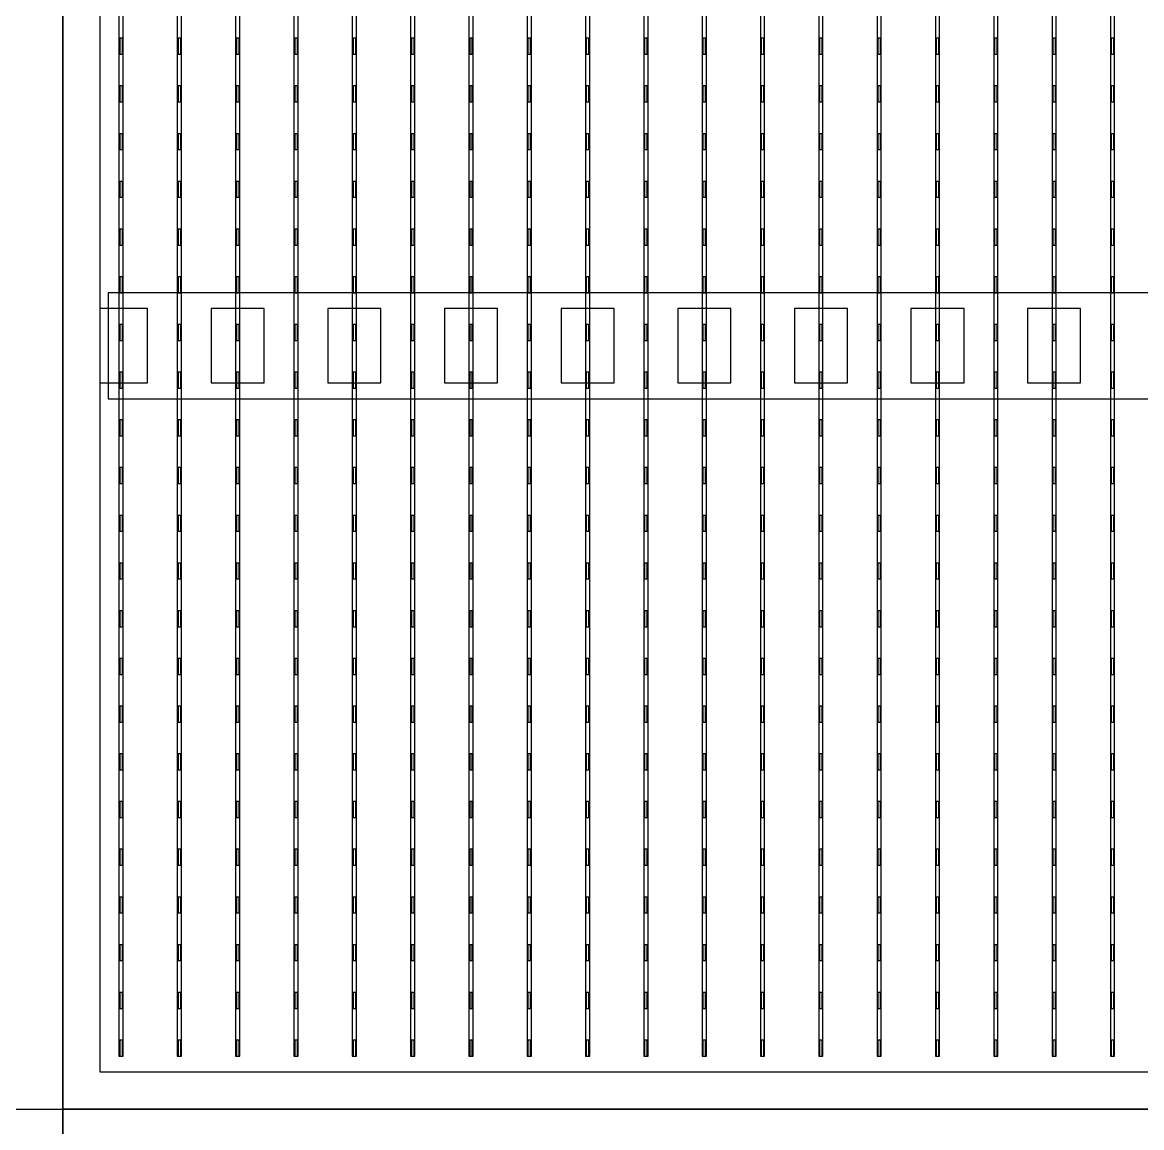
# Model space of a CAD drawing. Header units: millimetres. Extents: x -18 to 142, y -7 to 153.
# Drawn here: x -0.91 to 9.64, y 20.22 to 30.65 of the extents above; entities that cross this region are included whole.
import ezdxf

# ---------------------------------------------------------------- set-up
doc = ezdxf.new("R2010")
doc.units = ezdxf.units.MM
for name, color, linetype in [('BUSBARS', 3, 'Continuous'), ('CELLS', 5, 'Continuous'), ('CONTACT_PADS', 2, 'Continuous'), ('DICING', 4, 'Continuous'), ('FINGERS', 1, 'Continuous'), ('INSULATION', 2, 'Continuous')]:
    doc.layers.add(name, color=color, linetype=linetype)

msp = doc.modelspace()

# ---------------------------------------------------------------- linework, layer by layer
at = {"layer": 'BUSBARS'}
msp.add_lwpolyline([(19.94, 27.1), (19.94, 28.1), (-0.1, 28.1), (-0.1, 27.1), (19.94, 27.1)], close=True, dxfattribs=at)
at = {"layer": 'CELLS'}
for points in [[(20.37, 20.4), (20.37, 41.3), (-0.53, 41.3), (-0.53, 20.4), (20.37, 20.4)], [(20.37, -0.5), (20.37, 20.4), (-0.53, 20.4), (-0.53, -0.5), (20.37, -0.5)]]:
    msp.add_lwpolyline(points, close=True, dxfattribs=at)
at = {"layer": 'CONTACT_PADS'}
for points in [[(0.033, 30.35), (0.033, 30.5), (0.008, 30.5), (0.008, 30.35), (0.033, 30.35)], [(0.583, 30.35), (0.583, 30.5), (0.558, 30.5), (0.558, 30.35), (0.583, 30.35)], [(1.133, 30.35), (1.133, 30.5), (1.108, 30.5), (1.108, 30.35), (1.133, 30.35)], [(1.683, 30.35), (1.683, 30.5), (1.658, 30.5), (1.658, 30.35), (1.683, 30.35)], [(2.233, 30.35), (2.233, 30.5), (2.208, 30.5), (2.208, 30.35), (2.233, 30.35)], [(2.783, 30.35), (2.783, 30.5), (2.758, 30.5), (2.758, 30.35), (2.783, 30.35)], [(3.333, 30.35), (3.333, 30.5), (3.308, 30.5), (3.308, 30.35), (3.333, 30.35)], [(3.883, 30.35), (3.883, 30.5), (3.858, 30.5), (3.858, 30.35), (3.883, 30.35)], [(4.433, 30.35), (4.433, 30.5), (4.408, 30.5), (4.408, 30.35), (4.433, 30.35)], [(4.983, 30.35), (4.983, 30.5), (4.958, 30.5), (4.958, 30.35), (4.983, 30.35)], [(5.533, 30.35), (5.533, 30.5), (5.508, 30.5), (5.508, 30.35), (5.533, 30.35)], [(6.083, 30.35), (6.083, 30.5), (6.058, 30.5), (6.058, 30.35), (6.083, 30.35)], [(6.633, 30.35), (6.633, 30.5), (6.608, 30.5), (6.608, 30.35), (6.633, 30.35)], [(7.183, 30.35), (7.183, 30.5), (7.158, 30.5), (7.158, 30.35), (7.183, 30.35)], [(7.733, 30.35), (7.733, 30.5), (7.708, 30.5), (7.708, 30.35), (7.733, 30.35)], [(8.283, 30.35), (8.283, 30.5), (8.258, 30.5), (8.258, 30.35), (8.283, 30.35)], [(8.833, 30.35), (8.833, 30.5), (8.808, 30.5), (8.808, 30.35), (8.833, 30.35)], [(9.383, 30.35), (9.383, 30.5), (9.358, 30.5), (9.358, 30.35), (9.383, 30.35)], [(0.033, 29.9), (0.033, 30.05), (0.008, 30.05), (0.008, 29.9), (0.033, 29.9)], [(0.583, 29.9), (0.583, 30.05), (0.558, 30.05), (0.558, 29.9), (0.583, 29.9)], [(1.133, 29.9), (1.133, 30.05), (1.108, 30.05), (1.108, 29.9), (1.133, 29.9)], [(1.683, 29.9), (1.683, 30.05), (1.658, 30.05), (1.658, 29.9), (1.683, 29.9)], [(2.233, 29.9), (2.233, 30.05), (2.208, 30.05), (2.208, 29.9), (2.233, 29.9)], [(2.783, 29.9), (2.783, 30.05), (2.758, 30.05), (2.758, 29.9), (2.783, 29.9)], [(3.333, 29.9), (3.333, 30.05), (3.308, 30.05), (3.308, 29.9), (3.333, 29.9)], [(3.883, 29.9), (3.883, 30.05), (3.858, 30.05), (3.858, 29.9), (3.883, 29.9)], [(4.433, 29.9), (4.433, 30.05), (4.408, 30.05), (4.408, 29.9), (4.433, 29.9)], [(4.983, 29.9), (4.983, 30.05), (4.958, 30.05), (4.958, 29.9), (4.983, 29.9)], [(5.533, 29.9), (5.533, 30.05), (5.508, 30.05), (5.508, 29.9), (5.533, 29.9)], [(6.083, 29.9), (6.083, 30.05), (6.058, 30.05), (6.058, 29.9), (6.083, 29.9)], [(6.633, 29.9), (6.633, 30.05), (6.608, 30.05), (6.608, 29.9), (6.633, 29.9)], [(7.183, 29.9), (7.183, 30.05), (7.158, 30.05), (7.158, 29.9), (7.183, 29.9)], [(7.733, 29.9), (7.733, 30.05), (7.708, 30.05), (7.708, 29.9), (7.733, 29.9)], [(8.283, 29.9), (8.283, 30.05), (8.258, 30.05), (8.258, 29.9), (8.283, 29.9)], [(8.833, 29.9), (8.833, 30.05), (8.808, 30.05), (8.808, 29.9), (8.833, 29.9)], [(9.383, 29.9), (9.383, 30.05), (9.358, 30.05), (9.358, 29.9), (9.383, 29.9)], [(0.033, 29.45), (0.033, 29.6), (0.008, 29.6), (0.008, 29.45), (0.033, 29.45)], [(0.583, 29.45), (0.583, 29.6), (0.558, 29.6), (0.558, 29.45), (0.583, 29.45)], [(1.133, 29.45), (1.133, 29.6), (1.108, 29.6), (1.108, 29.45), (1.133, 29.45)], [(1.683, 29.45), (1.683, 29.6), (1.658, 29.6), (1.658, 29.45), (1.683, 29.45)], [(2.233, 29.45), (2.233, 29.6), (2.208, 29.6), (2.208, 29.45), (2.233, 29.45)], [(2.783, 29.45), (2.783, 29.6), (2.758, 29.6), (2.758, 29.45), (2.783, 29.45)], [(3.333, 29.45), (3.333, 29.6), (3.308, 29.6), (3.308, 29.45), (3.333, 29.45)], [(3.883, 29.45), (3.883, 29.6), (3.858, 29.6), (3.858, 29.45), (3.883, 29.45)], [(4.433, 29.45), (4.433, 29.6), (4.408, 29.6), (4.408, 29.45), (4.433, 29.45)], [(4.983, 29.45), (4.983, 29.6), (4.958, 29.6), (4.958, 29.45), (4.983, 29.45)], [(5.533, 29.45), (5.533, 29.6), (5.508, 29.6), (5.508, 29.45), (5.533, 29.45)], [(6.083, 29.45), (6.083, 29.6), (6.058, 29.6), (6.058, 29.45), (6.083, 29.45)], [(6.633, 29.45), (6.633, 29.6), (6.608, 29.6), (6.608, 29.45), (6.633, 29.45)], [(7.183, 29.45), (7.183, 29.6), (7.158, 29.6), (7.158, 29.45), (7.183, 29.45)], [(7.733, 29.45), (7.733, 29.6), (7.708, 29.6), (7.708, 29.45), (7.733, 29.45)], [(8.283, 29.45), (8.283, 29.6), (8.258, 29.6), (8.258, 29.45), (8.283, 29.45)], [(8.833, 29.45), (8.833, 29.6), (8.808, 29.6), (8.808, 29.45), (8.833, 29.45)], [(9.383, 29.45), (9.383, 29.6), (9.358, 29.6), (9.358, 29.45), (9.383, 29.45)], [(0.033, 29), (0.033, 29.15), (0.008, 29.15), (0.008, 29), (0.033, 29)], [(0.583, 29), (0.583, 29.15), (0.558, 29.15), (0.558, 29), (0.583, 29)], [(1.133, 29), (1.133, 29.15), (1.108, 29.15), (1.108, 29), (1.133, 29)], [(1.683, 29), (1.683, 29.15), (1.658, 29.15), (1.658, 29), (1.683, 29)], [(2.233, 29), (2.233, 29.15), (2.208, 29.15), (2.208, 29), (2.233, 29)], [(2.783, 29), (2.783, 29.15), (2.758, 29.15), (2.758, 29), (2.783, 29)], [(3.333, 29), (3.333, 29.15), (3.308, 29.15), (3.308, 29), (3.333, 29)], [(3.883, 29), (3.883, 29.15), (3.858, 29.15), (3.858, 29), (3.883, 29)], [(4.433, 29), (4.433, 29.15), (4.408, 29.15), (4.408, 29), (4.433, 29)], [(4.983, 29), (4.983, 29.15), (4.958, 29.15), (4.958, 29), (4.983, 29)], [(5.533, 29), (5.533, 29.15), (5.508, 29.15), (5.508, 29), (5.533, 29)], [(6.083, 29), (6.083, 29.15), (6.058, 29.15), (6.058, 29), (6.083, 29)], [(6.633, 29), (6.633, 29.15), (6.608, 29.15), (6.608, 29), (6.633, 29)], [(7.183, 29), (7.183, 29.15), (7.158, 29.15), (7.158, 29), (7.183, 29)], [(7.733, 29), (7.733, 29.15), (7.708, 29.15), (7.708, 29), (7.733, 29)], [(8.283, 29), (8.283, 29.15), (8.258, 29.15), (8.258, 29), (8.283, 29)], [(8.833, 29), (8.833, 29.15), (8.808, 29.15), (8.808, 29), (8.833, 29)], [(9.383, 29), (9.383, 29.15), (9.358, 29.15), (9.358, 29), (9.383, 29)], [(0.033, 28.55), (0.033, 28.7), (0.008, 28.7), (0.008, 28.55), (0.033, 28.55)], [(0.583, 28.55), (0.583, 28.7), (0.558, 28.7), (0.558, 28.55), (0.583, 28.55)], [(1.133, 28.55), (1.133, 28.7), (1.108, 28.7), (1.108, 28.55), (1.133, 28.55)], [(1.683, 28.55), (1.683, 28.7), (1.658, 28.7), (1.658, 28.55), (1.683, 28.55)], [(2.233, 28.55), (2.233, 28.7), (2.208, 28.7), (2.208, 28.55), (2.233, 28.55)], [(2.783, 28.55), (2.783, 28.7), (2.758, 28.7), (2.758, 28.55), (2.783, 28.55)], [(3.333, 28.55), (3.333, 28.7), (3.308, 28.7), (3.308, 28.55), (3.333, 28.55)], [(3.883, 28.55), (3.883, 28.7), (3.858, 28.7), (3.858, 28.55), (3.883, 28.55)], [(4.433, 28.55), (4.433, 28.7), (4.408, 28.7), (4.408, 28.55), (4.433, 28.55)], [(4.983, 28.55), (4.983, 28.7), (4.958, 28.7), (4.958, 28.55), (4.983, 28.55)], [(5.533, 28.55), (5.533, 28.7), (5.508, 28.7), (5.508, 28.55), (5.533, 28.55)], [(6.083, 28.55), (6.083, 28.7), (6.058, 28.7), (6.058, 28.55), (6.083, 28.55)], [(6.633, 28.55), (6.633, 28.7), (6.608, 28.7), (6.608, 28.55), (6.633, 28.55)], [(7.183, 28.55), (7.183, 28.7), (7.158, 28.7), (7.158, 28.55), (7.183, 28.55)], [(7.733, 28.55), (7.733, 28.7), (7.708, 28.7), (7.708, 28.55), (7.733, 28.55)], [(8.283, 28.55), (8.283, 28.7), (8.258, 28.7), (8.258, 28.55), (8.283, 28.55)], [(8.833, 28.55), (8.833, 28.7), (8.808, 28.7), (8.808, 28.55), (8.833, 28.55)], [(9.383, 28.55), (9.383, 28.7), (9.358, 28.7), (9.358, 28.55), (9.383, 28.55)], [(0.033, 28.1), (0.033, 28.25), (0.008, 28.25), (0.008, 28.1), (0.033, 28.1)], [(0.583, 28.1), (0.583, 28.25), (0.558, 28.25), (0.558, 28.1), (0.583, 28.1)], [(1.133, 28.1), (1.133, 28.25), (1.108, 28.25), (1.108, 28.1), (1.133, 28.1)], [(1.683, 28.1), (1.683, 28.25), (1.658, 28.25), (1.658, 28.1), (1.683, 28.1)], [(2.233, 28.1), (2.233, 28.25), (2.208, 28.25), (2.208, 28.1), (2.233, 28.1)], [(2.783, 28.1), (2.783, 28.25), (2.758, 28.25), (2.758, 28.1), (2.783, 28.1)], [(3.333, 28.1), (3.333, 28.25), (3.308, 28.25), (3.308, 28.1), (3.333, 28.1)], [(3.883, 28.1), (3.883, 28.25), (3.858, 28.25), (3.858, 28.1), (3.883, 28.1)], [(4.433, 28.1), (4.433, 28.25), (4.408, 28.25), (4.408, 28.1), (4.433, 28.1)], [(4.983, 28.1), (4.983, 28.25), (4.958, 28.25), (4.958, 28.1), (4.983, 28.1)], [(5.533, 28.1), (5.533, 28.25), (5.508, 28.25), (5.508, 28.1), (5.533, 28.1)], [(6.083, 28.1), (6.083, 28.25), (6.058, 28.25), (6.058, 28.1), (6.083, 28.1)], [(6.633, 28.1), (6.633, 28.25), (6.608, 28.25), (6.608, 28.1), (6.633, 28.1)], [(7.183, 28.1), (7.183, 28.25), (7.158, 28.25), (7.158, 28.1), (7.183, 28.1)], [(7.733, 28.1), (7.733, 28.25), (7.708, 28.25), (7.708, 28.1), (7.733, 28.1)], [(8.283, 28.1), (8.283, 28.25), (8.258, 28.25), (8.258, 28.1), (8.283, 28.1)], [(8.833, 28.1), (8.833, 28.25), (8.808, 28.25), (8.808, 28.1), (8.833, 28.1)], [(9.383, 28.1), (9.383, 28.25), (9.358, 28.25), (9.358, 28.1), (9.383, 28.1)], [(0.033, 27.65), (0.033, 27.8), (0.008, 27.8), (0.008, 27.65), (0.033, 27.65)], [(0.583, 27.65), (0.583, 27.8), (0.558, 27.8), (0.558, 27.65), (0.583, 27.65)], [(1.133, 27.65), (1.133, 27.8), (1.108, 27.8), (1.108, 27.65), (1.133, 27.65)], [(1.683, 27.65), (1.683, 27.8), (1.658, 27.8), (1.658, 27.65), (1.683, 27.65)], [(2.233, 27.65), (2.233, 27.8), (2.208, 27.8), (2.208, 27.65), (2.233, 27.65)], [(2.783, 27.65), (2.783, 27.8), (2.758, 27.8), (2.758, 27.65), (2.783, 27.65)], [(3.333, 27.65), (3.333, 27.8), (3.308, 27.8), (3.308, 27.65), (3.333, 27.65)], [(3.883, 27.65), (3.883, 27.8), (3.858, 27.8), (3.858, 27.65), (3.883, 27.65)], [(4.433, 27.65), (4.433, 27.8), (4.408, 27.8), (4.408, 27.65), (4.433, 27.65)], [(4.983, 27.65), (4.983, 27.8), (4.958, 27.8), (4.958, 27.65), (4.983, 27.65)], [(5.533, 27.65), (5.533, 27.8), (5.508, 27.8), (5.508, 27.65), (5.533, 27.65)], [(6.083, 27.65), (6.083, 27.8), (6.058, 27.8), (6.058, 27.65), (6.083, 27.65)], [(6.633, 27.65), (6.633, 27.8), (6.608, 27.8), (6.608, 27.65), (6.633, 27.65)], [(7.183, 27.65), (7.183, 27.8), (7.158, 27.8), (7.158, 27.65), (7.183, 27.65)], [(7.733, 27.65), (7.733, 27.8), (7.708, 27.8), (7.708, 27.65), (7.733, 27.65)], [(8.283, 27.65), (8.283, 27.8), (8.258, 27.8), (8.258, 27.65), (8.283, 27.65)], [(8.833, 27.65), (8.833, 27.8), (8.808, 27.8), (8.808, 27.65), (8.833, 27.65)], [(9.383, 27.65), (9.383, 27.8), (9.358, 27.8), (9.358, 27.65), (9.383, 27.65)], [(0.033, 27.2), (0.033, 27.35), (0.008, 27.35), (0.008, 27.2), (0.033, 27.2)], [(0.583, 27.2), (0.583, 27.35), (0.558, 27.35), (0.558, 27.2), (0.583, 27.2)], [(1.133, 27.2), (1.133, 27.35), (1.108, 27.35), (1.108, 27.2), (1.133, 27.2)], [(1.683, 27.2), (1.683, 27.35), (1.658, 27.35), (1.658, 27.2), (1.683, 27.2)], [(2.233, 27.2), (2.233, 27.35), (2.208, 27.35), (2.208, 27.2), (2.233, 27.2)], [(2.783, 27.2), (2.783, 27.35), (2.758, 27.35), (2.758, 27.2), (2.783, 27.2)], [(3.333, 27.2), (3.333, 27.35), (3.308, 27.35), (3.308, 27.2), (3.333, 27.2)], [(3.883, 27.2), (3.883, 27.35), (3.858, 27.35), (3.858, 27.2), (3.883, 27.2)], [(4.433, 27.2), (4.433, 27.35), (4.408, 27.35), (4.408, 27.2), (4.433, 27.2)], [(4.983, 27.2), (4.983, 27.35), (4.958, 27.35), (4.958, 27.2), (4.983, 27.2)], [(5.533, 27.2), (5.533, 27.35), (5.508, 27.35), (5.508, 27.2), (5.533, 27.2)], [(6.083, 27.2), (6.083, 27.35), (6.058, 27.35), (6.058, 27.2), (6.083, 27.2)], [(6.633, 27.2), (6.633, 27.35), (6.608, 27.35), (6.608, 27.2), (6.633, 27.2)], [(7.183, 27.2), (7.183, 27.35), (7.158, 27.35), (7.158, 27.2), (7.183, 27.2)], [(7.733, 27.2), (7.733, 27.35), (7.708, 27.35), (7.708, 27.2), (7.733, 27.2)], [(8.283, 27.2), (8.283, 27.35), (8.258, 27.35), (8.258, 27.2), (8.283, 27.2)], [(8.833, 27.2), (8.833, 27.35), (8.808, 27.35), (8.808, 27.2), (8.833, 27.2)], [(9.383, 27.2), (9.383, 27.35), (9.358, 27.35), (9.358, 27.2), (9.383, 27.2)], [(0.033, 26.75), (0.033, 26.9), (0.008, 26.9), (0.008, 26.75), (0.033, 26.75)], [(0.583, 26.75), (0.583, 26.9), (0.558, 26.9), (0.558, 26.75), (0.583, 26.75)], [(1.133, 26.75), (1.133, 26.9), (1.108, 26.9), (1.108, 26.75), (1.133, 26.75)], [(1.683, 26.75), (1.683, 26.9), (1.658, 26.9), (1.658, 26.75), (1.683, 26.75)], [(2.233, 26.75), (2.233, 26.9), (2.208, 26.9), (2.208, 26.75), (2.233, 26.75)], [(2.783, 26.75), (2.783, 26.9), (2.758, 26.9), (2.758, 26.75), (2.783, 26.75)], [(3.333, 26.75), (3.333, 26.9), (3.308, 26.9), (3.308, 26.75), (3.333, 26.75)], [(3.883, 26.75), (3.883, 26.9), (3.858, 26.9), (3.858, 26.75), (3.883, 26.75)], [(4.433, 26.75), (4.433, 26.9), (4.408, 26.9), (4.408, 26.75), (4.433, 26.75)], [(4.983, 26.75), (4.983, 26.9), (4.958, 26.9), (4.958, 26.75), (4.983, 26.75)], [(5.533, 26.75), (5.533, 26.9), (5.508, 26.9), (5.508, 26.75), (5.533, 26.75)], [(6.083, 26.75), (6.083, 26.9), (6.058, 26.9), (6.058, 26.75), (6.083, 26.75)], [(6.633, 26.75), (6.633, 26.9), (6.608, 26.9), (6.608, 26.75), (6.633, 26.75)], [(7.183, 26.75), (7.183, 26.9), (7.158, 26.9), (7.158, 26.75), (7.183, 26.75)], [(7.733, 26.75), (7.733, 26.9), (7.708, 26.9), (7.708, 26.75), (7.733, 26.75)], [(8.283, 26.75), (8.283, 26.9), (8.258, 26.9), (8.258, 26.75), (8.283, 26.75)], [(8.833, 26.75), (8.833, 26.9), (8.808, 26.9), (8.808, 26.75), (8.833, 26.75)], [(9.383, 26.75), (9.383, 26.9), (9.358, 26.9), (9.358, 26.75), (9.383, 26.75)], [(0.033, 26.3), (0.033, 26.45), (0.008, 26.45), (0.008, 26.3), (0.033, 26.3)], [(0.583, 26.3), (0.583, 26.45), (0.558, 26.45), (0.558, 26.3), (0.583, 26.3)], [(1.133, 26.3), (1.133, 26.45), (1.108, 26.45), (1.108, 26.3), (1.133, 26.3)], [(1.683, 26.3), (1.683, 26.45), (1.658, 26.45), (1.658, 26.3), (1.683, 26.3)], [(2.233, 26.3), (2.233, 26.45), (2.208, 26.45), (2.208, 26.3), (2.233, 26.3)], [(2.783, 26.3), (2.783, 26.45), (2.758, 26.45), (2.758, 26.3), (2.783, 26.3)], [(3.333, 26.3), (3.333, 26.45), (3.308, 26.45), (3.308, 26.3), (3.333, 26.3)], [(3.883, 26.3), (3.883, 26.45), (3.858, 26.45), (3.858, 26.3), (3.883, 26.3)], [(4.433, 26.3), (4.433, 26.45), (4.408, 26.45), (4.408, 26.3), (4.433, 26.3)], [(4.983, 26.3), (4.983, 26.45), (4.958, 26.45), (4.958, 26.3), (4.983, 26.3)], [(5.533, 26.3), (5.533, 26.45), (5.508, 26.45), (5.508, 26.3), (5.533, 26.3)], [(6.083, 26.3), (6.083, 26.45), (6.058, 26.45), (6.058, 26.3), (6.083, 26.3)], [(6.633, 26.3), (6.633, 26.45), (6.608, 26.45), (6.608, 26.3), (6.633, 26.3)], [(7.183, 26.3), (7.183, 26.45), (7.158, 26.45), (7.158, 26.3), (7.183, 26.3)], [(7.733, 26.3), (7.733, 26.45), (7.708, 26.45), (7.708, 26.3), (7.733, 26.3)], [(8.283, 26.3), (8.283, 26.45), (8.258, 26.45), (8.258, 26.3), (8.283, 26.3)], [(8.833, 26.3), (8.833, 26.45), (8.808, 26.45), (8.808, 26.3), (8.833, 26.3)], [(9.383, 26.3), (9.383, 26.45), (9.358, 26.45), (9.358, 26.3), (9.383, 26.3)], [(0.033, 25.85), (0.033, 26), (0.008, 26), (0.008, 25.85), (0.033, 25.85)], [(0.583, 25.85), (0.583, 26), (0.558, 26), (0.558, 25.85), (0.583, 25.85)], [(1.133, 25.85), (1.133, 26), (1.108, 26), (1.108, 25.85), (1.133, 25.85)], [(1.683, 25.85), (1.683, 26), (1.658, 26), (1.658, 25.85), (1.683, 25.85)], [(2.233, 25.85), (2.233, 26), (2.208, 26), (2.208, 25.85), (2.233, 25.85)], [(2.783, 25.85), (2.783, 26), (2.758, 26), (2.758, 25.85), (2.783, 25.85)], [(3.333, 25.85), (3.333, 26), (3.308, 26), (3.308, 25.85), (3.333, 25.85)], [(3.883, 25.85), (3.883, 26), (3.858, 26), (3.858, 25.85), (3.883, 25.85)], [(4.433, 25.85), (4.433, 26), (4.408, 26), (4.408, 25.85), (4.433, 25.85)], [(4.983, 25.85), (4.983, 26), (4.958, 26), (4.958, 25.85), (4.983, 25.85)], [(5.533, 25.85), (5.533, 26), (5.508, 26), (5.508, 25.85), (5.533, 25.85)], [(6.083, 25.85), (6.083, 26), (6.058, 26), (6.058, 25.85), (6.083, 25.85)], [(6.633, 25.85), (6.633, 26), (6.608, 26), (6.608, 25.85), (6.633, 25.85)], [(7.183, 25.85), (7.183, 26), (7.158, 26), (7.158, 25.85), (7.183, 25.85)], [(7.733, 25.85), (7.733, 26), (7.708, 26), (7.708, 25.85), (7.733, 25.85)], [(8.283, 25.85), (8.283, 26), (8.258, 26), (8.258, 25.85), (8.283, 25.85)], [(8.833, 25.85), (8.833, 26), (8.808, 26), (8.808, 25.85), (8.833, 25.85)], [(9.383, 25.85), (9.383, 26), (9.358, 26), (9.358, 25.85), (9.383, 25.85)], [(0.033, 25.4), (0.033, 25.55), (0.008, 25.55), (0.008, 25.4), (0.033, 25.4)], [(0.583, 25.4), (0.583, 25.55), (0.558, 25.55), (0.558, 25.4), (0.583, 25.4)], [(1.133, 25.4), (1.133, 25.55), (1.108, 25.55), (1.108, 25.4), (1.133, 25.4)], [(1.683, 25.4), (1.683, 25.55), (1.658, 25.55), (1.658, 25.4), (1.683, 25.4)], [(2.233, 25.4), (2.233, 25.55), (2.208, 25.55), (2.208, 25.4), (2.233, 25.4)], [(2.783, 25.4), (2.783, 25.55), (2.758, 25.55), (2.758, 25.4), (2.783, 25.4)], [(3.333, 25.4), (3.333, 25.55), (3.308, 25.55), (3.308, 25.4), (3.333, 25.4)], [(3.883, 25.4), (3.883, 25.55), (3.858, 25.55), (3.858, 25.4), (3.883, 25.4)], [(4.433, 25.4), (4.433, 25.55), (4.408, 25.55), (4.408, 25.4), (4.433, 25.4)], [(4.983, 25.4), (4.983, 25.55), (4.958, 25.55), (4.958, 25.4), (4.983, 25.4)], [(5.533, 25.4), (5.533, 25.55), (5.508, 25.55), (5.508, 25.4), (5.533, 25.4)], [(6.083, 25.4), (6.083, 25.55), (6.058, 25.55), (6.058, 25.4), (6.083, 25.4)], [(6.633, 25.4), (6.633, 25.55), (6.608, 25.55), (6.608, 25.4), (6.633, 25.4)], [(7.183, 25.4), (7.183, 25.55), (7.158, 25.55), (7.158, 25.4), (7.183, 25.4)], [(7.733, 25.4), (7.733, 25.55), (7.708, 25.55), (7.708, 25.4), (7.733, 25.4)], [(8.283, 25.4), (8.283, 25.55), (8.258, 25.55), (8.258, 25.4), (8.283, 25.4)], [(8.833, 25.4), (8.833, 25.55), (8.808, 25.55), (8.808, 25.4), (8.833, 25.4)], [(9.383, 25.4), (9.383, 25.55), (9.358, 25.55), (9.358, 25.4), (9.383, 25.4)], [(0.033, 24.95), (0.033, 25.1), (0.008, 25.1), (0.008, 24.95), (0.033, 24.95)], [(0.583, 24.95), (0.583, 25.1), (0.558, 25.1), (0.558, 24.95), (0.583, 24.95)], [(1.133, 24.95), (1.133, 25.1), (1.108, 25.1), (1.108, 24.95), (1.133, 24.95)], [(1.683, 24.95), (1.683, 25.1), (1.658, 25.1), (1.658, 24.95), (1.683, 24.95)], [(2.233, 24.95), (2.233, 25.1), (2.208, 25.1), (2.208, 24.95), (2.233, 24.95)], [(2.783, 24.95), (2.783, 25.1), (2.758, 25.1), (2.758, 24.95), (2.783, 24.95)], [(3.333, 24.95), (3.333, 25.1), (3.308, 25.1), (3.308, 24.95), (3.333, 24.95)], [(3.883, 24.95), (3.883, 25.1), (3.858, 25.1), (3.858, 24.95), (3.883, 24.95)], [(4.433, 24.95), (4.433, 25.1), (4.408, 25.1), (4.408, 24.95), (4.433, 24.95)], [(4.983, 24.95), (4.983, 25.1), (4.958, 25.1), (4.958, 24.95), (4.983, 24.95)], [(5.533, 24.95), (5.533, 25.1), (5.508, 25.1), (5.508, 24.95), (5.533, 24.95)], [(6.083, 24.95), (6.083, 25.1), (6.058, 25.1), (6.058, 24.95), (6.083, 24.95)], [(6.633, 24.95), (6.633, 25.1), (6.608, 25.1), (6.608, 24.95), (6.633, 24.95)], [(7.183, 24.95), (7.183, 25.1), (7.158, 25.1), (7.158, 24.95), (7.183, 24.95)], [(7.733, 24.95), (7.733, 25.1), (7.708, 25.1), (7.708, 24.95), (7.733, 24.95)], [(8.283, 24.95), (8.283, 25.1), (8.258, 25.1), (8.258, 24.95), (8.283, 24.95)], [(8.833, 24.95), (8.833, 25.1), (8.808, 25.1), (8.808, 24.95), (8.833, 24.95)], [(9.383, 24.95), (9.383, 25.1), (9.358, 25.1), (9.358, 24.95), (9.383, 24.95)], [(0.033, 24.5), (0.033, 24.65), (0.008, 24.65), (0.008, 24.5), (0.033, 24.5)], [(0.583, 24.5), (0.583, 24.65), (0.558, 24.65), (0.558, 24.5), (0.583, 24.5)], [(1.133, 24.5), (1.133, 24.65), (1.108, 24.65), (1.108, 24.5), (1.133, 24.5)], [(1.683, 24.5), (1.683, 24.65), (1.658, 24.65), (1.658, 24.5), (1.683, 24.5)], [(2.233, 24.5), (2.233, 24.65), (2.208, 24.65), (2.208, 24.5), (2.233, 24.5)], [(2.783, 24.5), (2.783, 24.65), (2.758, 24.65), (2.758, 24.5), (2.783, 24.5)], [(3.333, 24.5), (3.333, 24.65), (3.308, 24.65), (3.308, 24.5), (3.333, 24.5)], [(3.883, 24.5), (3.883, 24.65), (3.858, 24.65), (3.858, 24.5), (3.883, 24.5)], [(4.433, 24.5), (4.433, 24.65), (4.408, 24.65), (4.408, 24.5), (4.433, 24.5)], [(4.983, 24.5), (4.983, 24.65), (4.958, 24.65), (4.958, 24.5), (4.983, 24.5)], [(5.533, 24.5), (5.533, 24.65), (5.508, 24.65), (5.508, 24.5), (5.533, 24.5)], [(6.083, 24.5), (6.083, 24.65), (6.058, 24.65), (6.058, 24.5), (6.083, 24.5)], [(6.633, 24.5), (6.633, 24.65), (6.608, 24.65), (6.608, 24.5), (6.633, 24.5)], [(7.183, 24.5), (7.183, 24.65), (7.158, 24.65), (7.158, 24.5), (7.183, 24.5)], [(7.733, 24.5), (7.733, 24.65), (7.708, 24.65), (7.708, 24.5), (7.733, 24.5)], [(8.283, 24.5), (8.283, 24.65), (8.258, 24.65), (8.258, 24.5), (8.283, 24.5)], [(8.833, 24.5), (8.833, 24.65), (8.808, 24.65), (8.808, 24.5), (8.833, 24.5)], [(9.383, 24.5), (9.383, 24.65), (9.358, 24.65), (9.358, 24.5), (9.383, 24.5)], [(0.033, 24.05), (0.033, 24.2), (0.008, 24.2), (0.008, 24.05), (0.033, 24.05)], [(0.583, 24.05), (0.583, 24.2), (0.558, 24.2), (0.558, 24.05), (0.583, 24.05)], [(1.133, 24.05), (1.133, 24.2), (1.108, 24.2), (1.108, 24.05), (1.133, 24.05)], [(1.683, 24.05), (1.683, 24.2), (1.658, 24.2), (1.658, 24.05), (1.683, 24.05)], [(2.233, 24.05), (2.233, 24.2), (2.208, 24.2), (2.208, 24.05), (2.233, 24.05)], [(2.783, 24.05), (2.783, 24.2), (2.758, 24.2), (2.758, 24.05), (2.783, 24.05)], [(3.333, 24.05), (3.333, 24.2), (3.308, 24.2), (3.308, 24.05), (3.333, 24.05)], [(3.883, 24.05), (3.883, 24.2), (3.858, 24.2), (3.858, 24.05), (3.883, 24.05)], [(4.433, 24.05), (4.433, 24.2), (4.408, 24.2), (4.408, 24.05), (4.433, 24.05)], [(4.983, 24.05), (4.983, 24.2), (4.958, 24.2), (4.958, 24.05), (4.983, 24.05)], [(5.533, 24.05), (5.533, 24.2), (5.508, 24.2), (5.508, 24.05), (5.533, 24.05)], [(6.083, 24.05), (6.083, 24.2), (6.058, 24.2), (6.058, 24.05), (6.083, 24.05)], [(6.633, 24.05), (6.633, 24.2), (6.608, 24.2), (6.608, 24.05), (6.633, 24.05)], [(7.183, 24.05), (7.183, 24.2), (7.158, 24.2), (7.158, 24.05), (7.183, 24.05)], [(7.733, 24.05), (7.733, 24.2), (7.708, 24.2), (7.708, 24.05), (7.733, 24.05)], [(8.283, 24.05), (8.283, 24.2), (8.258, 24.2), (8.258, 24.05), (8.283, 24.05)], [(8.833, 24.05), (8.833, 24.2), (8.808, 24.2), (8.808, 24.05), (8.833, 24.05)], [(9.383, 24.05), (9.383, 24.2), (9.358, 24.2), (9.358, 24.05), (9.383, 24.05)], [(0.033, 23.6), (0.033, 23.75), (0.008, 23.75), (0.008, 23.6), (0.033, 23.6)], [(0.583, 23.6), (0.583, 23.75), (0.558, 23.75), (0.558, 23.6), (0.583, 23.6)], [(1.133, 23.6), (1.133, 23.75), (1.108, 23.75), (1.108, 23.6), (1.133, 23.6)], [(1.683, 23.6), (1.683, 23.75), (1.658, 23.75), (1.658, 23.6), (1.683, 23.6)], [(2.233, 23.6), (2.233, 23.75), (2.208, 23.75), (2.208, 23.6), (2.233, 23.6)], [(2.783, 23.6), (2.783, 23.75), (2.758, 23.75), (2.758, 23.6), (2.783, 23.6)], [(3.333, 23.6), (3.333, 23.75), (3.308, 23.75), (3.308, 23.6), (3.333, 23.6)], [(3.883, 23.6), (3.883, 23.75), (3.858, 23.75), (3.858, 23.6), (3.883, 23.6)], [(4.433, 23.6), (4.433, 23.75), (4.408, 23.75), (4.408, 23.6), (4.433, 23.6)], [(4.983, 23.6), (4.983, 23.75), (4.958, 23.75), (4.958, 23.6), (4.983, 23.6)], [(5.533, 23.6), (5.533, 23.75), (5.508, 23.75), (5.508, 23.6), (5.533, 23.6)], [(6.083, 23.6), (6.083, 23.75), (6.058, 23.75), (6.058, 23.6), (6.083, 23.6)], [(6.633, 23.6), (6.633, 23.75), (6.608, 23.75), (6.608, 23.6), (6.633, 23.6)], [(7.183, 23.6), (7.183, 23.75), (7.158, 23.75), (7.158, 23.6), (7.183, 23.6)], [(7.733, 23.6), (7.733, 23.75), (7.708, 23.75), (7.708, 23.6), (7.733, 23.6)], [(8.283, 23.6), (8.283, 23.75), (8.258, 23.75), (8.258, 23.6), (8.283, 23.6)], [(8.833, 23.6), (8.833, 23.75), (8.808, 23.75), (8.808, 23.6), (8.833, 23.6)], [(9.383, 23.6), (9.383, 23.75), (9.358, 23.75), (9.358, 23.6), (9.383, 23.6)], [(0.033, 23.15), (0.033, 23.3), (0.008, 23.3), (0.008, 23.15), (0.033, 23.15)], [(0.583, 23.15), (0.583, 23.3), (0.558, 23.3), (0.558, 23.15), (0.583, 23.15)], [(1.133, 23.15), (1.133, 23.3), (1.108, 23.3), (1.108, 23.15), (1.133, 23.15)], [(1.683, 23.15), (1.683, 23.3), (1.658, 23.3), (1.658, 23.15), (1.683, 23.15)], [(2.233, 23.15), (2.233, 23.3), (2.208, 23.3), (2.208, 23.15), (2.233, 23.15)], [(2.783, 23.15), (2.783, 23.3), (2.758, 23.3), (2.758, 23.15), (2.783, 23.15)], [(3.333, 23.15), (3.333, 23.3), (3.308, 23.3), (3.308, 23.15), (3.333, 23.15)], [(3.883, 23.15), (3.883, 23.3), (3.858, 23.3), (3.858, 23.15), (3.883, 23.15)], [(4.433, 23.15), (4.433, 23.3), (4.408, 23.3), (4.408, 23.15), (4.433, 23.15)], [(4.983, 23.15), (4.983, 23.3), (4.958, 23.3), (4.958, 23.15), (4.983, 23.15)], [(5.533, 23.15), (5.533, 23.3), (5.508, 23.3), (5.508, 23.15), (5.533, 23.15)], [(6.083, 23.15), (6.083, 23.3), (6.058, 23.3), (6.058, 23.15), (6.083, 23.15)], [(6.633, 23.15), (6.633, 23.3), (6.608, 23.3), (6.608, 23.15), (6.633, 23.15)], [(7.183, 23.15), (7.183, 23.3), (7.158, 23.3), (7.158, 23.15), (7.183, 23.15)], [(7.733, 23.15), (7.733, 23.3), (7.708, 23.3), (7.708, 23.15), (7.733, 23.15)], [(8.283, 23.15), (8.283, 23.3), (8.258, 23.3), (8.258, 23.15), (8.283, 23.15)], [(8.833, 23.15), (8.833, 23.3), (8.808, 23.3), (8.808, 23.15), (8.833, 23.15)], [(9.383, 23.15), (9.383, 23.3), (9.358, 23.3), (9.358, 23.15), (9.383, 23.15)], [(0.033, 22.7), (0.033, 22.85), (0.008, 22.85), (0.008, 22.7), (0.033, 22.7)], [(0.583, 22.7), (0.583, 22.85), (0.558, 22.85), (0.558, 22.7), (0.583, 22.7)], [(1.133, 22.7), (1.133, 22.85), (1.108, 22.85), (1.108, 22.7), (1.133, 22.7)], [(1.683, 22.7), (1.683, 22.85), (1.658, 22.85), (1.658, 22.7), (1.683, 22.7)], [(2.233, 22.7), (2.233, 22.85), (2.208, 22.85), (2.208, 22.7), (2.233, 22.7)], [(2.783, 22.7), (2.783, 22.85), (2.758, 22.85), (2.758, 22.7), (2.783, 22.7)], [(3.333, 22.7), (3.333, 22.85), (3.308, 22.85), (3.308, 22.7), (3.333, 22.7)], [(3.883, 22.7), (3.883, 22.85), (3.858, 22.85), (3.858, 22.7), (3.883, 22.7)], [(4.433, 22.7), (4.433, 22.85), (4.408, 22.85), (4.408, 22.7), (4.433, 22.7)], [(4.983, 22.7), (4.983, 22.85), (4.958, 22.85), (4.958, 22.7), (4.983, 22.7)], [(5.533, 22.7), (5.533, 22.85), (5.508, 22.85), (5.508, 22.7), (5.533, 22.7)], [(6.083, 22.7), (6.083, 22.85), (6.058, 22.85), (6.058, 22.7), (6.083, 22.7)], [(6.633, 22.7), (6.633, 22.85), (6.608, 22.85), (6.608, 22.7), (6.633, 22.7)], [(7.183, 22.7), (7.183, 22.85), (7.158, 22.85), (7.158, 22.7), (7.183, 22.7)], [(7.733, 22.7), (7.733, 22.85), (7.708, 22.85), (7.708, 22.7), (7.733, 22.7)], [(8.283, 22.7), (8.283, 22.85), (8.258, 22.85), (8.258, 22.7), (8.283, 22.7)], [(8.833, 22.7), (8.833, 22.85), (8.808, 22.85), (8.808, 22.7), (8.833, 22.7)], [(9.383, 22.7), (9.383, 22.85), (9.358, 22.85), (9.358, 22.7), (9.383, 22.7)], [(0.033, 22.25), (0.033, 22.4), (0.008, 22.4), (0.008, 22.25), (0.033, 22.25)], [(0.583, 22.25), (0.583, 22.4), (0.558, 22.4), (0.558, 22.25), (0.583, 22.25)], [(1.133, 22.25), (1.133, 22.4), (1.108, 22.4), (1.108, 22.25), (1.133, 22.25)], [(1.683, 22.25), (1.683, 22.4), (1.658, 22.4), (1.658, 22.25), (1.683, 22.25)], [(2.233, 22.25), (2.233, 22.4), (2.208, 22.4), (2.208, 22.25), (2.233, 22.25)], [(2.783, 22.25), (2.783, 22.4), (2.758, 22.4), (2.758, 22.25), (2.783, 22.25)], [(3.333, 22.25), (3.333, 22.4), (3.308, 22.4), (3.308, 22.25), (3.333, 22.25)], [(3.883, 22.25), (3.883, 22.4), (3.858, 22.4), (3.858, 22.25), (3.883, 22.25)], [(4.433, 22.25), (4.433, 22.4), (4.408, 22.4), (4.408, 22.25), (4.433, 22.25)], [(4.983, 22.25), (4.983, 22.4), (4.958, 22.4), (4.958, 22.25), (4.983, 22.25)], [(5.533, 22.25), (5.533, 22.4), (5.508, 22.4), (5.508, 22.25), (5.533, 22.25)], [(6.083, 22.25), (6.083, 22.4), (6.058, 22.4), (6.058, 22.25), (6.083, 22.25)], [(6.633, 22.25), (6.633, 22.4), (6.608, 22.4), (6.608, 22.25), (6.633, 22.25)], [(7.183, 22.25), (7.183, 22.4), (7.158, 22.4), (7.158, 22.25), (7.183, 22.25)], [(7.733, 22.25), (7.733, 22.4), (7.708, 22.4), (7.708, 22.25), (7.733, 22.25)], [(8.283, 22.25), (8.283, 22.4), (8.258, 22.4), (8.258, 22.25), (8.283, 22.25)], [(8.833, 22.25), (8.833, 22.4), (8.808, 22.4), (8.808, 22.25), (8.833, 22.25)], [(9.383, 22.25), (9.383, 22.4), (9.358, 22.4), (9.358, 22.25), (9.383, 22.25)], [(0.033, 21.8), (0.033, 21.95), (0.008, 21.95), (0.008, 21.8), (0.033, 21.8)], [(0.583, 21.8), (0.583, 21.95), (0.558, 21.95), (0.558, 21.8), (0.583, 21.8)], [(1.133, 21.8), (1.133, 21.95), (1.108, 21.95), (1.108, 21.8), (1.133, 21.8)], [(1.683, 21.8), (1.683, 21.95), (1.658, 21.95), (1.658, 21.8), (1.683, 21.8)], [(2.233, 21.8), (2.233, 21.95), (2.208, 21.95), (2.208, 21.8), (2.233, 21.8)], [(2.783, 21.8), (2.783, 21.95), (2.758, 21.95), (2.758, 21.8), (2.783, 21.8)], [(3.333, 21.8), (3.333, 21.95), (3.308, 21.95), (3.308, 21.8), (3.333, 21.8)], [(3.883, 21.8), (3.883, 21.95), (3.858, 21.95), (3.858, 21.8), (3.883, 21.8)], [(4.433, 21.8), (4.433, 21.95), (4.408, 21.95), (4.408, 21.8), (4.433, 21.8)], [(4.983, 21.8), (4.983, 21.95), (4.958, 21.95), (4.958, 21.8), (4.983, 21.8)], [(5.533, 21.8), (5.533, 21.95), (5.508, 21.95), (5.508, 21.8), (5.533, 21.8)], [(6.083, 21.8), (6.083, 21.95), (6.058, 21.95), (6.058, 21.8), (6.083, 21.8)], [(6.633, 21.8), (6.633, 21.95), (6.608, 21.95), (6.608, 21.8), (6.633, 21.8)], [(7.183, 21.8), (7.183, 21.95), (7.158, 21.95), (7.158, 21.8), (7.183, 21.8)], [(7.733, 21.8), (7.733, 21.95), (7.708, 21.95), (7.708, 21.8), (7.733, 21.8)], [(8.283, 21.8), (8.283, 21.95), (8.258, 21.95), (8.258, 21.8), (8.283, 21.8)], [(8.833, 21.8), (8.833, 21.95), (8.808, 21.95), (8.808, 21.8), (8.833, 21.8)], [(9.383, 21.8), (9.383, 21.95), (9.358, 21.95), (9.358, 21.8), (9.383, 21.8)], [(0.033, 21.35), (0.033, 21.5), (0.008, 21.5), (0.008, 21.35), (0.033, 21.35)], [(0.583, 21.35), (0.583, 21.5), (0.558, 21.5), (0.558, 21.35), (0.583, 21.35)], [(1.133, 21.35), (1.133, 21.5), (1.108, 21.5), (1.108, 21.35), (1.133, 21.35)], [(1.683, 21.35), (1.683, 21.5), (1.658, 21.5), (1.658, 21.35), (1.683, 21.35)], [(2.233, 21.35), (2.233, 21.5), (2.208, 21.5), (2.208, 21.35), (2.233, 21.35)], [(2.783, 21.35), (2.783, 21.5), (2.758, 21.5), (2.758, 21.35), (2.783, 21.35)], [(3.333, 21.35), (3.333, 21.5), (3.308, 21.5), (3.308, 21.35), (3.333, 21.35)], [(3.883, 21.35), (3.883, 21.5), (3.858, 21.5), (3.858, 21.35), (3.883, 21.35)], [(4.433, 21.35), (4.433, 21.5), (4.408, 21.5), (4.408, 21.35), (4.433, 21.35)], [(4.983, 21.35), (4.983, 21.5), (4.958, 21.5), (4.958, 21.35), (4.983, 21.35)], [(5.533, 21.35), (5.533, 21.5), (5.508, 21.5), (5.508, 21.35), (5.533, 21.35)], [(6.083, 21.35), (6.083, 21.5), (6.058, 21.5), (6.058, 21.35), (6.083, 21.35)], [(6.633, 21.35), (6.633, 21.5), (6.608, 21.5), (6.608, 21.35), (6.633, 21.35)], [(7.183, 21.35), (7.183, 21.5), (7.158, 21.5), (7.158, 21.35), (7.183, 21.35)], [(7.733, 21.35), (7.733, 21.5), (7.708, 21.5), (7.708, 21.35), (7.733, 21.35)], [(8.283, 21.35), (8.283, 21.5), (8.258, 21.5), (8.258, 21.35), (8.283, 21.35)], [(8.833, 21.35), (8.833, 21.5), (8.808, 21.5), (8.808, 21.35), (8.833, 21.35)], [(9.383, 21.35), (9.383, 21.5), (9.358, 21.5), (9.358, 21.35), (9.383, 21.35)], [(0.033, 20.9), (0.033, 21.05), (0.008, 21.05), (0.008, 20.9), (0.033, 20.9)], [(0.583, 20.9), (0.583, 21.05), (0.558, 21.05), (0.558, 20.9), (0.583, 20.9)], [(1.133, 20.9), (1.133, 21.05), (1.108, 21.05), (1.108, 20.9), (1.133, 20.9)], [(1.683, 20.9), (1.683, 21.05), (1.658, 21.05), (1.658, 20.9), (1.683, 20.9)], [(2.233, 20.9), (2.233, 21.05), (2.208, 21.05), (2.208, 20.9), (2.233, 20.9)], [(2.783, 20.9), (2.783, 21.05), (2.758, 21.05), (2.758, 20.9), (2.783, 20.9)], [(3.333, 20.9), (3.333, 21.05), (3.308, 21.05), (3.308, 20.9), (3.333, 20.9)], [(3.883, 20.9), (3.883, 21.05), (3.858, 21.05), (3.858, 20.9), (3.883, 20.9)], [(4.433, 20.9), (4.433, 21.05), (4.408, 21.05), (4.408, 20.9), (4.433, 20.9)], [(4.983, 20.9), (4.983, 21.05), (4.958, 21.05), (4.958, 20.9), (4.983, 20.9)], [(5.533, 20.9), (5.533, 21.05), (5.508, 21.05), (5.508, 20.9), (5.533, 20.9)], [(6.083, 20.9), (6.083, 21.05), (6.058, 21.05), (6.058, 20.9), (6.083, 20.9)], [(6.633, 20.9), (6.633, 21.05), (6.608, 21.05), (6.608, 20.9), (6.633, 20.9)], [(7.183, 20.9), (7.183, 21.05), (7.158, 21.05), (7.158, 20.9), (7.183, 20.9)], [(7.733, 20.9), (7.733, 21.05), (7.708, 21.05), (7.708, 20.9), (7.733, 20.9)], [(8.283, 20.9), (8.283, 21.05), (8.258, 21.05), (8.258, 20.9), (8.283, 20.9)], [(8.833, 20.9), (8.833, 21.05), (8.808, 21.05), (8.808, 20.9), (8.833, 20.9)], [(9.383, 20.9), (9.383, 21.05), (9.358, 21.05), (9.358, 20.9), (9.383, 20.9)]]:
    msp.add_lwpolyline(points, close=True, dxfattribs=at)
at = {"layer": 'DICING'}
for p, q in [((-0.53, -7.35), (-0.53, 152.65)), ((-0.53, -7.35), (-0.53, 152.65)), ((-0.53, -7.35), (-0.53, 152.65)), ((-0.53, -7.35), (-0.53, 152.65)), ((-0.53, -7.35), (-0.53, 152.65)), ((-0.53, -7.35), (-0.53, 152.65)), ((-0.53, -7.35), (-0.53, 131.75)), ((-0.53, -7.35), (-0.53, 131.75)), ((-0.53, -7.35), (-0.53, 131.75)), ((-0.53, -7.35), (-0.53, 131.75)), ((-0.53, -7.35), (-0.53, 131.75)), ((-0.53, -7.35), (-0.53, 131.75)), ((-0.53, -7.35), (-0.53, 110.85)), ((-0.53, -7.35), (-0.53, 110.85)), ((-0.53, -7.35), (-0.53, 110.85)), ((-0.53, -7.35), (-0.53, 110.85)), ((-0.53, -7.35), (-0.53, 110.85)), ((-0.53, -7.35), (-0.53, 110.85)), ((-0.53, -7.35), (-0.53, 89.95)), ((-0.53, -7.35), (-0.53, 89.95)), ((-0.53, -7.35), (-0.53, 89.95)), ((-0.53, -7.35), (-0.53, 89.95)), ((-0.53, -7.35), (-0.53, 89.95)), ((-0.53, -7.35), (-0.53, 89.95)), ((-0.53, -7.35), (-0.53, 69.05)), ((-0.53, -7.35), (-0.53, 69.05)), ((-0.53, -7.35), (-0.53, 69.05)), ((-0.53, -7.35), (-0.53, 69.05)), ((-0.53, -7.35), (-0.53, 69.05)), ((-0.53, -7.35), (-0.53, 69.05)), ((-0.53, -7.35), (-0.53, 48.15)), ((-0.53, -7.35), (-0.53, 48.15)), ((-0.53, -7.35), (-0.53, 48.15)), ((-0.53, -7.35), (-0.53, 48.15)), ((-0.53, -7.35), (-0.53, 48.15)), ((-0.53, -7.35), (-0.53, 48.15)), ((-0.53, -7.35), (-0.53, 27.25)), ((-0.53, -7.35), (-0.53, 27.25)), ((-0.53, -7.35), (-0.53, 27.25)), ((-0.53, -7.35), (-0.53, 27.25)), ((-0.53, -7.35), (-0.53, 27.25)), ((-0.53, -7.35), (-0.53, 27.25)), ((-17.83, 20.4), (37.67, 20.4)), ((-17.83, 20.4), (58.57, 20.4)), ((-17.83, 20.4), (79.47, 20.4)), ((-17.83, 20.4), (100.37, 20.4)), ((-17.83, 20.4), (121.27, 20.4)), ((-17.83, 20.4), (142.17, 20.4)), ((-17.83, 20.4), (142.17, 20.4)), ((-17.83, 20.4), (142.17, 20.4)), ((-17.83, 20.4), (142.17, 20.4)), ((-17.83, 20.4), (142.17, 20.4)), ((-17.83, 20.4), (142.17, 20.4)), ((-17.83, 20.4), (142.17, 20.4)), ((-17.83, 20.4), (142.17, 20.4)), ((-17.83, 20.4), (142.17, 20.4)), ((-17.83, 20.4), (142.17, 20.4)), ((-17.83, 20.4), (142.17, 20.4)), ((-17.83, 20.4), (142.17, 20.4)), ((-17.83, 20.4), (142.17, 20.4)), ((-17.83, 20.4), (142.17, 20.4)), ((-17.83, 20.4), (142.17, 20.4)), ((-17.83, 20.4), (142.17, 20.4)), ((-17.83, 20.4), (142.17, 20.4)), ((-17.83, 20.4), (142.17, 20.4)), ((-17.83, 20.4), (142.17, 20.4)), ((-17.83, 20.4), (142.17, 20.4)), ((-17.83, 20.4), (142.17, 20.4)), ((-17.83, 20.4), (142.17, 20.4)), ((-17.83, 20.4), (142.17, 20.4)), ((-17.83, 20.4), (142.17, 20.4)), ((-17.83, 20.4), (142.17, 20.4)), ((-17.83, 20.4), (142.17, 20.4)), ((-17.83, 20.4), (142.17, 20.4)), ((-17.83, 20.4), (142.17, 20.4)), ((-17.83, 20.4), (142.17, 20.4)), ((-17.83, 20.4), (142.17, 20.4)), ((-17.83, 20.4), (142.17, 20.4)), ((-17.83, 20.4), (142.17, 20.4)), ((-17.83, 20.4), (142.17, 20.4)), ((-17.83, 20.4), (142.17, 20.4)), ((-17.83, 20.4), (142.17, 20.4)), ((-17.83, 20.4), (142.17, 20.4)), ((-17.83, 20.4), (142.17, 20.4))]:
    msp.add_line(p, q, dxfattribs=at)
at = {"layer": 'FINGERS'}
for points in [[(0.04, 20.9), (0.04, 40.8), (0, 40.8), (0, 20.9), (0.04, 20.9)], [(0.59, 20.9), (0.59, 40.8), (0.55, 40.8), (0.55, 20.9), (0.59, 20.9)], [(1.14, 20.9), (1.14, 40.8), (1.1, 40.8), (1.1, 20.9), (1.14, 20.9)], [(1.69, 20.9), (1.69, 40.8), (1.65, 40.8), (1.65, 20.9), (1.69, 20.9)], [(2.24, 20.9), (2.24, 40.8), (2.2, 40.8), (2.2, 20.9), (2.24, 20.9)], [(2.79, 20.9), (2.79, 40.8), (2.75, 40.8), (2.75, 20.9), (2.79, 20.9)], [(3.34, 20.9), (3.34, 40.8), (3.3, 40.8), (3.3, 20.9), (3.34, 20.9)], [(3.89, 20.9), (3.89, 40.8), (3.85, 40.8), (3.85, 20.9), (3.89, 20.9)], [(4.44, 20.9), (4.44, 40.8), (4.4, 40.8), (4.4, 20.9), (4.44, 20.9)], [(4.99, 20.9), (4.99, 40.8), (4.95, 40.8), (4.95, 20.9), (4.99, 20.9)], [(5.54, 20.9), (5.54, 40.8), (5.5, 40.8), (5.5, 20.9), (5.54, 20.9)], [(6.09, 20.9), (6.09, 40.8), (6.05, 40.8), (6.05, 20.9), (6.09, 20.9)], [(6.64, 20.9), (6.64, 40.8), (6.6, 40.8), (6.6, 20.9), (6.64, 20.9)], [(7.19, 20.9), (7.19, 40.8), (7.15, 40.8), (7.15, 20.9), (7.19, 20.9)], [(7.74, 20.9), (7.74, 40.8), (7.7, 40.8), (7.7, 20.9), (7.74, 20.9)], [(8.29, 20.9), (8.29, 40.8), (8.25, 40.8), (8.25, 20.9), (8.29, 20.9)], [(8.84, 20.9), (8.84, 40.8), (8.8, 40.8), (8.8, 20.9), (8.84, 20.9)], [(9.39, 20.9), (9.39, 40.8), (9.35, 40.8), (9.35, 20.9), (9.39, 20.9)]]:
    msp.add_lwpolyline(points, close=True, dxfattribs=at)
at = {"layer": 'INSULATION'}
for points in [[(20.02, 20.75), (20.02, 40.95), (-0.18, 40.95), (-0.18, 20.75), (20.02, 20.75)], [(0.27, 27.25), (0.27, 27.95), (-0.18, 27.95), (-0.18, 27.25), (0.27, 27.25)], [(1.37, 27.25), (1.37, 27.95), (0.87, 27.95), (0.87, 27.25), (1.37, 27.25)], [(2.47, 27.25), (2.47, 27.95), (1.97, 27.95), (1.97, 27.25), (2.47, 27.25)], [(3.57, 27.25), (3.57, 27.95), (3.07, 27.95), (3.07, 27.25), (3.57, 27.25)], [(4.67, 27.25), (4.67, 27.95), (4.17, 27.95), (4.17, 27.25), (4.67, 27.25)], [(5.77, 27.25), (5.77, 27.95), (5.27, 27.95), (5.27, 27.25), (5.77, 27.25)], [(6.87, 27.25), (6.87, 27.95), (6.37, 27.95), (6.37, 27.25), (6.87, 27.25)], [(7.97, 27.25), (7.97, 27.95), (7.47, 27.95), (7.47, 27.25), (7.97, 27.25)], [(9.07, 27.25), (9.07, 27.95), (8.57, 27.95), (8.57, 27.25), (9.07, 27.25)]]:
    msp.add_lwpolyline(points, close=True, dxfattribs=at)

doc.saveas('drawing.dxf')
